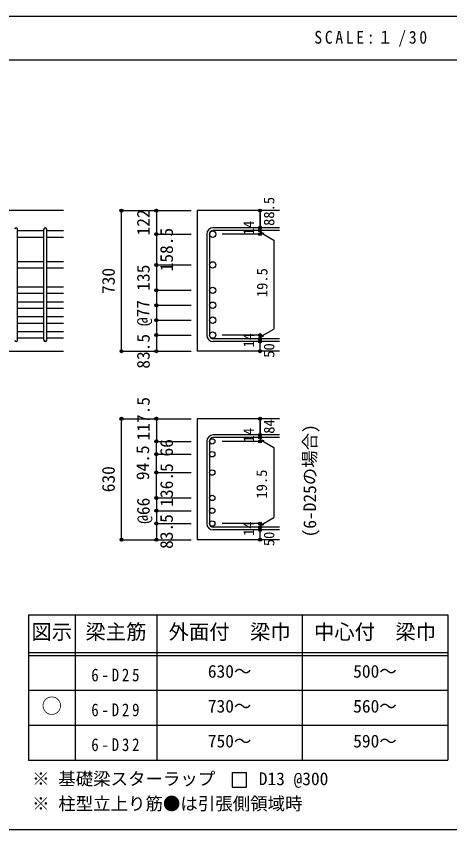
# Model space of a CAD drawing. Units: millimetres at full size, sheet at 1:30, with parts at other scales. Extents: x -5973 to 5954, y -4195 to 4201.
# Drawn here: x 1384 to 3621, y 3 to 4201 of the extents above; entities that cross this region are included whole.
import ezdxf
from ezdxf.enums import TextEntityAlignment as Align

# ---------------------------------------------------------------- set-up
doc = ezdxf.new("R2010")
doc.units = ezdxf.units.MM
doc.header["$LTSCALE"] = 30
doc.header["$PDMODE"] = 32
doc.header["$PDSIZE"] = 15
for name, color, linetype in [('0-1_躯体線', 2, 'Continuous'), ('0-5_基礎梁筋', 7, 'Continuous'), ('0-6_スタラップ筋', 7, 'Continuous'), ('0-7_文字', 7, 'Continuous'), ('0-D_寸法', 4, 'Continuous'), ('6-7_文字', 7, 'Continuous'), ('6-E_枠', 7, 'Continuous'), ('F-0_枠', 6, 'Continuous')]:
    doc.layers.add(name, color=color, linetype=linetype)
doc.styles.add('ＭＳ ゴシック', font='')
doc.styles.get('ＭＳ ゴシック').set_extended_font_data('MS Gothic')

msp = doc.modelspace()

# ---------------------------------------------------------------- linework, layer by layer
at = {"layer": '0-1_躯体線'}
for p, q in [((1627.44, 3198.3), (-122.56, 3198.3)), ((2742.44, 3198.3), (2317.44, 3198.3)), ((2317.44, 3198.3), (2317.44, 2472.3)), ((1227.44, 2472.3), (1627.44, 2472.3)), ((2742.44, 2472.3), (2317.44, 2472.3)), ((2742.44, 2124.34), (2317.44, 2124.34)), ((2317.44, 2124.34), (2317.44, 1499.84)), ((2742.44, 1499.84), (2317.44, 1499.84))]:
    msp.add_line(p, q, dxfattribs=at)
at = {"layer": '0-5_基礎梁筋'}
for p, q in [((1527.44, 3093.1), (1391.44, 3093.1)), ((1627.44, 3093.1), (1541.44, 3093.1)), ((1527.44, 3060.1), (1391.44, 3060.1)), ((1627.44, 3060.1), (1541.44, 3060.1)), ((1527.44, 2934.3), (1391.44, 2934.3)), ((1527.44, 2901.3), (1391.44, 2901.3)), ((1627.44, 2934.3), (1541.44, 2934.3)), ((1627.44, 2901.3), (1541.44, 2901.3)), ((1527.44, 2803.3), (1391.44, 2803.3)), ((1627.44, 2803.3), (1541.44, 2803.3)), ((1527.44, 2770.3), (1391.44, 2770.3)), ((1627.44, 2770.3), (1541.44, 2770.3)), ((1527.44, 2726.3), (1391.44, 2726.3)), ((1527.44, 2693.3), (1391.44, 2693.3)), ((1627.44, 2726.3), (1541.44, 2726.3)), ((1627.44, 2693.3), (1541.44, 2693.3)), ((1527.44, 2649.3), (1391.44, 2649.3)), ((1627.44, 2649.3), (1541.44, 2649.3)), ((1527.44, 2616.3), (1391.44, 2616.3)), ((1627.44, 2616.3), (1541.44, 2616.3)), ((1527.44, 2572.3), (1391.44, 2572.3)), ((1627.44, 2572.3), (1541.44, 2572.3)), ((1527.44, 2539.3), (1391.44, 2539.3)), ((1627.44, 2539.3), (1541.44, 2539.3))]:
    msp.add_line(p, q, dxfattribs=at)
at = {"layer": '0-5_基礎梁筋', "color": 3}
for centre, radius in [((2397.94, 3076.6), 16.5), ((2397.94, 2917.8), 16.5), ((2397.94, 2786.8), 16.5), ((2397.94, 2709.8), 16.5), ((2397.94, 2632.8), 16.5), ((2397.94, 2555.8), 16.5), ((2395.44, 2007.15), 14), ((2395.44, 1941.15), 14), ((2395.44, 1846.34), 14), ((2395.44, 1715.34), 14), ((2395.44, 1649.34), 14), ((2395.44, 1583.34), 14)]:
    msp.add_circle(centre, radius, dxfattribs=at)
at = {"layer": '0-6_スタラップ筋'}
for p, q in [((2742.44, 3110.1), (2400.94, 3110.1)), ((1391.44, 2529.3), (1391.44, 3103.1)), ((1527.44, 2529.3), (1527.44, 3103.1)), ((1541.44, 2529.3), (1541.44, 3103.1)), ((2367.44, 3076.6), (2367.44, 2555.8)), ((2381.44, 3076.6), (2381.44, 2555.8)), ((2742.44, 3096.1), (2400.94, 3096.1)), ((2742.44, 2536.3), (2400.94, 2536.3)), ((2742.44, 2522.3), (2400.94, 2522.3)), ((2742.44, 2040.65), (2400.94, 2040.65)), ((2742.44, 2026.65), (2400.94, 2026.65)), ((2367.44, 2007.15), (2367.44, 1583.34)), ((2381.44, 2007.15), (2381.44, 1583.34)), ((2742.44, 1563.84), (2400.94, 1563.84)), ((2742.44, 1549.84), (2400.94, 1549.84))]:
    msp.add_line(p, q, dxfattribs=at)
for centre, radius, start, end in [((1384.44, 3103.1), 7, 0, 180), ((1534.44, 3103.1), 7, 0, 180), ((2400.94, 3076.6), 33.5, 90, 180), ((2400.94, 3076.6), 19.5, 90, 180), ((1384.44, 2529.3), 7, 180, 0), ((1534.44, 2529.3), 7, 180, 0), ((2400.94, 2555.8), 33.5, 180, 270), ((2400.94, 2555.8), 19.5, 180, 270), ((2400.94, 2007.15), 33.5, 90, 180), ((2400.94, 2007.15), 19.5, 90, 180), ((2400.94, 1583.34), 33.5, 180, 270), ((2400.94, 1583.34), 19.5, 180, 270)]:
    msp.add_arc(centre, radius, start, end, dxfattribs=at)
at = {"layer": '0-D_寸法'}
for p, q in [((1927.44, 3198.3), (2107.44, 3198.3)), ((1927.44, 3198.3), (2107.44, 3198.3)), ((1927.44, 2472.3), (1927.44, 3198.3)), ((2107.44, 3198.3), (2287.44, 3198.3)), ((2107.44, 3198.3), (2287.44, 3198.3)), ((2642.44, 3096.1), (2642.44, 3110.1)), ((2107.44, 3076.6), (2287.44, 3076.6)), ((2107.44, 3076.6), (2287.44, 3076.6)), ((2642.44, 3076.6), (2446.35, 3076.6)), ((2642.44, 3096.1), (2642.44, 3076.6)), ((2642.44, 3086.35), (2661.76, 3081.18)), ((2642.44, 3086.35), (2712.5, 3045.9)), ((2712.5, 3045.9), (2712.5, 2586.5)), ((2107.44, 2917.8), (2287.44, 2917.8)), ((2107.44, 2917.8), (2287.44, 2917.8)), ((2107.44, 2786.8), (2287.44, 2786.8)), ((2107.44, 2786.8), (2107.44, 2709.8)), ((2107.44, 2709.8), (2287.44, 2709.8)), ((2107.44, 2709.8), (2107.44, 2555.8)), ((2107.44, 2632.8), (2287.44, 2632.8)), ((2642.44, 2546.05), (2712.5, 2586.5)), ((2107.44, 2555.8), (2287.44, 2555.8)), ((2107.44, 2555.8), (2107.44, 2472.3)), ((2642.44, 2555.8), (2446.35, 2555.8)), ((2642.44, 2536.3), (2642.44, 2555.8)), ((2642.44, 2546.05), (2661.76, 2551.23)), ((2642.44, 2522.3), (2642.44, 2536.3)), ((2642.44, 2472.3), (2642.44, 2522.3)), ((1927.44, 2472.3), (2107.44, 2472.3)), ((2107.44, 2472.3), (2287.44, 2472.3)), ((1927.44, 2124.34), (2107.44, 2124.34)), ((1927.44, 2124.34), (2107.44, 2124.34)), ((1927.44, 1499.84), (1927.44, 2124.34)), ((2107.44, 2124.34), (2287.44, 2124.34)), ((2107.44, 2124.34), (2287.44, 2124.34)), ((2107.44, 2124.34), (2107.44, 2007.15)), ((2642.44, 2026.65), (2642.44, 2040.65)), ((2642.44, 2026.65), (2642.44, 2007.15)), ((2642.44, 2016.9), (2661.76, 2011.72)), ((2642.44, 2016.9), (2712.5, 1976.45)), ((2107.44, 2007.15), (2287.44, 2007.15)), ((2107.44, 2007.15), (2287.44, 2007.15)), ((2107.44, 1715.34), (2107.44, 2007.15)), ((2642.44, 2007.15), (2446.35, 2007.15)), ((2712.5, 1976.45), (2712.5, 1614.04)), ((2107.44, 1941.15), (2287.44, 1941.15)), ((2107.44, 1941.15), (2287.44, 1941.15)), ((2107.44, 1846.34), (2287.44, 1846.34)), ((2107.44, 1846.34), (2287.44, 1846.34)), ((2107.44, 1715.34), (2287.44, 1715.34)), ((2107.44, 1712.84), (2107.44, 1649.34)), ((2107.44, 1649.34), (2287.44, 1649.34)), ((2107.44, 1649.34), (2107.44, 1583.34)), ((2642.44, 1573.59), (2712.5, 1614.04)), ((2107.44, 1583.34), (2287.44, 1583.34)), ((2107.44, 1583.34), (2107.44, 1499.84)), ((2642.44, 1583.34), (2446.35, 1583.34)), ((2642.44, 1563.84), (2642.44, 1583.34)), ((2642.44, 1573.59), (2661.76, 1578.77)), ((2642.44, 1549.84), (2642.44, 1563.84)), ((2642.44, 1499.84), (2642.44, 1549.84)), ((1927.44, 1499.84), (2107.44, 1499.84)), ((2107.44, 1499.84), (2287.44, 1499.84))]:
    msp.add_line(p, q, dxfattribs=at)
for points in [[(2107.44, 3198.3), (2107.44, 3076.6), (2107.44, 2917.8), (2107.44, 2786.8)], [(2642.44, 3198.3), (2642.44, 3110.1), (2642.44, 3198.3)], [(2642.44, 2124.34), (2642.44, 2040.65), (2642.44, 2124.34)]]:
    msp.add_lwpolyline(points, dxfattribs=at)
for centre, radius in [((1927.44, 3198.3), 8), ((1927.44, 3198.3), 7.2), ((1927.44, 3198.3), 6.4), ((1927.44, 3198.3), 5.6), ((1927.44, 3198.3), 4.8), ((1927.44, 3198.3), 4), ((1927.44, 3198.3), 3.2), ((1927.44, 3198.3), 2.4), ((1927.44, 3198.3), 1.6), ((1927.44, 3198.3), 0.8), ((2107.44, 3198.3), 8), ((2107.44, 3198.3), 7.2), ((2107.44, 3198.3), 6.4), ((2107.44, 3198.3), 5.6), ((2107.44, 3198.3), 4.8), ((2107.44, 3198.3), 4), ((2107.44, 3198.3), 3.2), ((2107.44, 3198.3), 2.4), ((2107.44, 3198.3), 1.6), ((2107.44, 3198.3), 0.8), ((2642.44, 3198.3), 4), ((2642.44, 3198.3), 3.6), ((2642.44, 3198.3), 3.2), ((2642.44, 3198.3), 2.8), ((2642.44, 3198.3), 2.4), ((2642.44, 3198.3), 2), ((2642.44, 3198.3), 1.6), ((2642.44, 3198.3), 1.2), ((2642.44, 3198.3), 0.8), ((2642.44, 3198.3), 0.4), ((2642.44, 3110.1), 4), ((2642.44, 3110.1), 3.6), ((2642.44, 3110.1), 3.2), ((2642.44, 3110.1), 2.8), ((2642.44, 3110.1), 2.4), ((2642.44, 3110.1), 2), ((2642.44, 3110.1), 1.6), ((2642.44, 3110.1), 1.2), ((2642.44, 3110.1), 0.8), ((2642.44, 3110.1), 0.4), ((2107.44, 3076.6), 8), ((2107.44, 3076.6), 7.2), ((2107.44, 3076.6), 6.4), ((2107.44, 3076.6), 5.6), ((2107.44, 3076.6), 4.8), ((2107.44, 3076.6), 4), ((2107.44, 3076.6), 3.2), ((2107.44, 3076.6), 2.4), ((2107.44, 3076.6), 1.6), ((2107.44, 3076.6), 0.8), ((2642.44, 3096.1), 4), ((2642.44, 3076.6), 4), ((2642.44, 3096.1), 3.6), ((2642.44, 3076.6), 3.6), ((2642.44, 3096.1), 3.2), ((2642.44, 3076.6), 3.2), ((2642.44, 3096.1), 2.8), ((2642.44, 3076.6), 2.8), ((2642.44, 3096.1), 2.4), ((2642.44, 3076.6), 2.4), ((2642.44, 3096.1), 2), ((2642.44, 3076.6), 2), ((2642.44, 3096.1), 1.6), ((2642.44, 3076.6), 1.6), ((2642.44, 3096.1), 1.2), ((2642.44, 3076.6), 1.2), ((2642.44, 3096.1), 0.8), ((2642.44, 3076.6), 0.8), ((2642.44, 3096.1), 0.4), ((2642.44, 3076.6), 0.4), ((2107.44, 2917.8), 8), ((2107.44, 2917.8), 7.2), ((2107.44, 2917.8), 6.4), ((2107.44, 2917.8), 5.6), ((2107.44, 2917.8), 4.8), ((2107.44, 2917.8), 4), ((2107.44, 2917.8), 3.2), ((2107.44, 2917.8), 2.4), ((2107.44, 2917.8), 1.6), ((2107.44, 2917.8), 0.8), ((2107.44, 2786.8), 8), ((2107.44, 2786.8), 7.2), ((2107.44, 2786.8), 6.4), ((2107.44, 2786.8), 5.6), ((2107.44, 2786.8), 4.8), ((2107.44, 2786.8), 4), ((2107.44, 2786.8), 3.2), ((2107.44, 2786.8), 2.4), ((2107.44, 2786.8), 1.6), ((2107.44, 2786.8), 0.8), ((2107.44, 2709.8), 8), ((2107.44, 2709.8), 7.2), ((2107.44, 2709.8), 6.4), ((2107.44, 2709.8), 5.6), ((2107.44, 2709.8), 4.8), ((2107.44, 2709.8), 4), ((2107.44, 2709.8), 3.2), ((2107.44, 2709.8), 2.4), ((2107.44, 2709.8), 1.6), ((2107.44, 2709.8), 0.8), ((2107.44, 2632.8), 8), ((2107.44, 2632.8), 7.2), ((2107.44, 2632.8), 6.4), ((2107.44, 2632.8), 5.6), ((2107.44, 2632.8), 4.8), ((2107.44, 2632.8), 4), ((2107.44, 2632.8), 3.2), ((2107.44, 2632.8), 2.4), ((2107.44, 2632.8), 1.6), ((2107.44, 2632.8), 0.8), ((2107.44, 2555.8), 8), ((2107.44, 2555.8), 7.2), ((2107.44, 2555.8), 6.4), ((2107.44, 2555.8), 5.6), ((2107.44, 2555.8), 4.8), ((2107.44, 2555.8), 4), ((2107.44, 2555.8), 3.2), ((2107.44, 2555.8), 2.4), ((2107.44, 2555.8), 1.6), ((2107.44, 2555.8), 0.8), ((2642.44, 2555.8), 4), ((2642.44, 2536.3), 4), ((2642.44, 2522.3), 4), ((2642.44, 2555.8), 3.6), ((2642.44, 2536.3), 3.6), ((2642.44, 2522.3), 3.6), ((2642.44, 2555.8), 3.2), ((2642.44, 2536.3), 3.2), ((2642.44, 2522.3), 3.2), ((2642.44, 2555.8), 2.8), ((2642.44, 2536.3), 2.8), ((2642.44, 2522.3), 2.8), ((2642.44, 2555.8), 2.4), ((2642.44, 2536.3), 2.4), ((2642.44, 2522.3), 2.4), ((2642.44, 2555.8), 2), ((2642.44, 2536.3), 2), ((2642.44, 2522.3), 2), ((2642.44, 2555.8), 1.6), ((2642.44, 2536.3), 1.6), ((2642.44, 2522.3), 1.6), ((2642.44, 2555.8), 1.2), ((2642.44, 2536.3), 1.2), ((2642.44, 2522.3), 1.2), ((2642.44, 2555.8), 0.8), ((2642.44, 2536.3), 0.8), ((2642.44, 2522.3), 0.8), ((2642.44, 2555.8), 0.4), ((2642.44, 2536.3), 0.4), ((2642.44, 2522.3), 0.4), ((1927.44, 2472.3), 7.2), ((1927.44, 2472.3), 6.4), ((1927.44, 2472.3), 5.6), ((1927.44, 2472.3), 4.8), ((2107.44, 2472.3), 7.2), ((2107.44, 2472.3), 6.4), ((2107.44, 2472.3), 5.6), ((2107.44, 2472.3), 4.8), ((1927.44, 2472.3), 4), ((1927.44, 2472.3), 3.2), ((1927.44, 2472.3), 2.4), ((1927.44, 2472.3), 1.6), ((1927.44, 2472.3), 0.8), ((2107.44, 2472.3), 4), ((2107.44, 2472.3), 3.2), ((2107.44, 2472.3), 2.4), ((2107.44, 2472.3), 1.6), ((2107.44, 2472.3), 0.8), ((2642.44, 2472.3), 4), ((2642.44, 2472.3), 3.6), ((2642.44, 2472.3), 3.2), ((2642.44, 2472.3), 2.8), ((2642.44, 2472.3), 2.4), ((2642.44, 2472.3), 2), ((2642.44, 2472.3), 1.6), ((2642.44, 2472.3), 1.2), ((2642.44, 2472.3), 0.8), ((2642.44, 2472.3), 0.4), ((1927.44, 2124.34), 8), ((1927.44, 2124.34), 7.2), ((1927.44, 2124.34), 6.4), ((1927.44, 2124.34), 5.6), ((1927.44, 2124.34), 4.8), ((1927.44, 2124.34), 4), ((1927.44, 2124.34), 3.2), ((1927.44, 2124.34), 2.4), ((1927.44, 2124.34), 1.6), ((1927.44, 2124.34), 0.8), ((2107.44, 2124.34), 8), ((2107.44, 2124.34), 7.2), ((2107.44, 2124.34), 6.4), ((2107.44, 2124.34), 5.6), ((2107.44, 2124.34), 4.8), ((2107.44, 2124.34), 4), ((2107.44, 2124.34), 3.2), ((2107.44, 2124.34), 2.4), ((2107.44, 2124.34), 1.6), ((2107.44, 2124.34), 0.8), ((2642.44, 2124.34), 4), ((2642.44, 2124.34), 3.6), ((2642.44, 2124.34), 3.2), ((2642.44, 2124.34), 2.8), ((2642.44, 2124.34), 2.4), ((2642.44, 2124.34), 2), ((2642.44, 2124.34), 1.6), ((2642.44, 2124.34), 1.2), ((2642.44, 2124.34), 0.8), ((2642.44, 2124.34), 0.4), ((2107.44, 2007.15), 8), ((2642.44, 2040.65), 4), ((2642.44, 2026.65), 4), ((2642.44, 2040.65), 3.6), ((2642.44, 2026.65), 3.6), ((2642.44, 2040.65), 3.2), ((2642.44, 2026.65), 3.2), ((2642.44, 2040.65), 2.8), ((2642.44, 2026.65), 2.8), ((2642.44, 2040.65), 2.4), ((2642.44, 2026.65), 2.4), ((2642.44, 2040.65), 2), ((2642.44, 2026.65), 2), ((2642.44, 2040.65), 1.6), ((2642.44, 2026.65), 1.6), ((2642.44, 2040.65), 1.2), ((2642.44, 2026.65), 1.2), ((2642.44, 2040.65), 0.8), ((2642.44, 2026.65), 0.8), ((2642.44, 2040.65), 0.4), ((2642.44, 2026.65), 0.4), ((2107.44, 2007.15), 7.2), ((2107.44, 2007.15), 6.4), ((2107.44, 2007.15), 5.6), ((2107.44, 2007.15), 4.8), ((2107.44, 2007.15), 4), ((2107.44, 2007.15), 3.2), ((2107.44, 2007.15), 2.4), ((2107.44, 2007.15), 1.6), ((2107.44, 2007.15), 0.8), ((2642.44, 2007.15), 4), ((2642.44, 2007.15), 3.6), ((2642.44, 2007.15), 3.2), ((2642.44, 2007.15), 2.8), ((2642.44, 2007.15), 2.4), ((2642.44, 2007.15), 2), ((2642.44, 2007.15), 1.6), ((2642.44, 2007.15), 1.2), ((2642.44, 2007.15), 0.8), ((2642.44, 2007.15), 0.4), ((2107.44, 1941.15), 8), ((2107.44, 1941.15), 7.2), ((2107.44, 1941.15), 6.4), ((2107.44, 1941.15), 5.6), ((2107.44, 1941.15), 4.8), ((2107.44, 1941.15), 4), ((2107.44, 1941.15), 3.2), ((2107.44, 1941.15), 2.4), ((2107.44, 1941.15), 1.6), ((2107.44, 1941.15), 0.8), ((2107.44, 1846.34), 8), ((2107.44, 1846.34), 7.2), ((2107.44, 1846.34), 6.4), ((2107.44, 1846.34), 5.6), ((2107.44, 1846.34), 4.8), ((2107.44, 1846.34), 4), ((2107.44, 1846.34), 3.2), ((2107.44, 1846.34), 2.4), ((2107.44, 1846.34), 1.6), ((2107.44, 1846.34), 0.8), ((2107.44, 1715.34), 8), ((2107.44, 1715.34), 7.2), ((2107.44, 1715.34), 6.4), ((2107.44, 1715.34), 5.6), ((2107.44, 1715.34), 4.8), ((2107.44, 1715.34), 4), ((2107.44, 1715.34), 3.2), ((2107.44, 1715.34), 2.4), ((2107.44, 1715.34), 1.6), ((2107.44, 1715.34), 0.8), ((2107.44, 1649.34), 8), ((2107.44, 1649.34), 7.2), ((2107.44, 1649.34), 6.4), ((2107.44, 1649.34), 5.6), ((2107.44, 1649.34), 4.8), ((2107.44, 1649.34), 4), ((2107.44, 1649.34), 3.2), ((2107.44, 1649.34), 2.4), ((2107.44, 1649.34), 1.6), ((2107.44, 1649.34), 0.8), ((2107.44, 1583.34), 8), ((2107.44, 1583.34), 7.2), ((2107.44, 1583.34), 6.4), ((2107.44, 1583.34), 5.6), ((2107.44, 1583.34), 4.8), ((2107.44, 1583.34), 4), ((2107.44, 1583.34), 3.2), ((2107.44, 1583.34), 2.4), ((2107.44, 1583.34), 1.6), ((2107.44, 1583.34), 0.8), ((2642.44, 1583.34), 4), ((2642.44, 1563.84), 4), ((2642.44, 1549.84), 4), ((2642.44, 1583.34), 3.6), ((2642.44, 1563.84), 3.6), ((2642.44, 1549.84), 3.6), ((2642.44, 1583.34), 3.2), ((2642.44, 1563.84), 3.2), ((2642.44, 1583.34), 2.8), ((2642.44, 1563.84), 2.8), ((2642.44, 1583.34), 2.4), ((2642.44, 1563.84), 2.4), ((2642.44, 1583.34), 2), ((2642.44, 1563.84), 2), ((2642.44, 1583.34), 1.6), ((2642.44, 1563.84), 1.6), ((2642.44, 1583.34), 1.2), ((2642.44, 1563.84), 1.2), ((2642.44, 1583.34), 0.8), ((2642.44, 1563.84), 0.8), ((2642.44, 1583.34), 0.4), ((2642.44, 1563.84), 0.4), ((2642.44, 1549.84), 3.2), ((2642.44, 1549.84), 2.8), ((2642.44, 1549.84), 2.4), ((2642.44, 1549.84), 2), ((2642.44, 1549.84), 1.6), ((2642.44, 1549.84), 1.2), ((2642.44, 1549.84), 0.8), ((2642.44, 1549.84), 0.4), ((1927.44, 1499.84), 7.2), ((1927.44, 1499.84), 6.4), ((1927.44, 1499.84), 5.6), ((1927.44, 1499.84), 4.8), ((1927.44, 1499.84), 4), ((1927.44, 1499.84), 3.2), ((1927.44, 1499.84), 2.4), ((1927.44, 1499.84), 1.6), ((1927.44, 1499.84), 0.8), ((2107.44, 1499.84), 7.2), ((2107.44, 1499.84), 6.4), ((2107.44, 1499.84), 5.6), ((2107.44, 1499.84), 4.8), ((2107.44, 1499.84), 4), ((2107.44, 1499.84), 3.2), ((2107.44, 1499.84), 2.4), ((2107.44, 1499.84), 1.6), ((2107.44, 1499.84), 0.8), ((2642.44, 1499.84), 4), ((2642.44, 1499.84), 3.6), ((2642.44, 1499.84), 3.2), ((2642.44, 1499.84), 2.8), ((2642.44, 1499.84), 2.4), ((2642.44, 1499.84), 2), ((2642.44, 1499.84), 1.6), ((2642.44, 1499.84), 1.2), ((2642.44, 1499.84), 0.8), ((2642.44, 1499.84), 0.4)]:
    msp.add_circle(centre, radius, dxfattribs=at)
at = {"layer": '0-D_寸法', "color": 7}
for p in [(1927.44, 3198.3), (2107.44, 3198.3), (2642.44, 3198.3), (2642.44, 3110.1), (2107.44, 3076.6), (2642.44, 3096.1), (2642.44, 3076.6), (2107.44, 2917.8), (2107.44, 2786.8), (2107.44, 2786.8), (2107.44, 2709.8), (2107.44, 2709.8), (2107.44, 2632.8), (2107.44, 2632.8), (2107.44, 2555.8), (2107.44, 2555.8), (2642.44, 2555.8), (2642.44, 2536.3), (2642.44, 2522.3), (1927.44, 2472.3), (2107.44, 2472.3), (2642.44, 2472.3), (1927.44, 2124.34), (2107.44, 2124.34), (2642.44, 2124.34), (2642.44, 2040.65), (2642.44, 2026.65), (2107.44, 2007.15), (2642.44, 2007.15), (2107.44, 1941.15), (2107.44, 1846.34), (2107.44, 1715.34), (2107.44, 1715.34), (2107.44, 1649.34), (2107.44, 1649.34), (2107.44, 1583.34), (2107.44, 1583.34), (2642.44, 1583.34), (2642.44, 1563.84), (2642.44, 1549.84), (1927.44, 1499.84), (2107.44, 1499.84), (2642.44, 1499.84)]:
    msp.add_point(p, dxfattribs=at)
at = {"layer": '6-7_文字'}
for q in [(2497.82, 222.82), (2572.82, 297.82)]:
    msp.add_line((2497.82, 297.82), q, dxfattribs=at)
msp.add_lwpolyline([(2497.82, 222.82), (2572.82, 222.82), (2572.82, 297.82)], dxfattribs=at)
at = {"layer": '6-E_枠', "color": 3}
for p, q in [((1447.71, 1112.77), (1447.71, 362.77)), ((1447.71, 1112.77), (3610.24, 1112.77)), ((3610.24, 1112.77), (3610.24, 362.77)), ((1447.71, 362.77), (3610.24, 362.77))]:
    msp.add_line(p, q, dxfattribs=at)
at = {"layer": '6-E_枠'}
for p, q in [((1687.71, 1112.77), (1687.71, 362.77)), ((2110.24, 1112.77), (2110.24, 362.77)), ((2860.24, 1112.77), (2860.24, 362.77)), ((1447.71, 917.77), (3610.24, 917.77)), ((1447.71, 902.77), (3610.24, 902.77)), ((1447.71, 722.77), (3610.24, 722.77)), ((1447.71, 542.77), (3610.24, 542.77))]:
    msp.add_line(p, q, dxfattribs=at)
at = {"layer": 'F-0_枠'}
msp.add_line((-5972.88, 4201.15), (5954.1, 4201.15), dxfattribs=at)
at = {"layer": 'F-0_枠', "color": 2}
for p, q in [((-5972.88, 3976.15), (3723.6, 3976.15)), ((3723.6, 2.95), (-5972.88, 2.95))]:
    msp.add_line(p, q, dxfattribs=at)

# ---------------------------------------------------------------- texts
at = {"layer": '0-7_文字', "style": 'ＭＳ ゴシック'}
msp.add_text('(6-D25の場合)', height=65.98, rotation=90, dxfattribs=at).set_placement((2951.41, 1511.49), align=Align.BOTTOM_LEFT)
at = {"layer": '0-D_寸法', "style": 'ＭＳ ゴシック'}
for s, height, p in [('88.5', 54.99, (2732.44, 3119.3)), ('122', 65.98, (2092.44, 3069.95)), ('14', 54.99, (2627.21, 3071.44)), ('158.5', 65.98, (2212.44, 2884.7)), ('730', 65.98, (1912.44, 2767.8)), ('135', 65.98, (2092.44, 2784.8)), ('19.5', 54.99, (2696.92, 2751.56)), ('@77', 65.98, (2090.95, 2602.42)), ('14', 54.99, (2627.18, 2491.62)), ('83.5', 65.98, (2092.44, 2382.3)), ('50', 54.99, (2732.44, 2438.8)), ('117.5', 65.98, (2092.44, 2011.84)), ('84', 54.99, (2733.2, 2046.53)), ('14', 54.99, (2627.21, 2001.98)), ('94.5', 65.98, (2089.65, 1807.15)), ('66', 65.98, (2212.44, 1929.15)), ('630', 65.98, (1912.44, 1744.59)), ('136.5', 65.98, (2212.79, 1670)), ('19.5', 54.99, (2694.63, 1711.95)), ('@66', 65.98, (2092.44, 1581.84)), ('83.5', 65.98, (2212.25, 1452.12)), ('14', 54.99, (2627.18, 1519.17)), ('50', 54.99, (2732.44, 1466.34))]:
    msp.add_text(s, height=height, rotation=90, dxfattribs=at).set_placement(p, align=Align.BOTTOM_LEFT)
at = {"layer": '6-7_文字', "color": 2, "style": 'ＭＳ ゴシック'}
for s, p in [('図示', (1462.71, 962.77)), ('梁主筋', (1741.48, 962.77)), ('外面付\u3000梁巾', (2170.24, 962.77)), ('中心付\u3000梁巾', (2920.24, 962.77)), ('○', (1515.21, 580.27))]:
    msp.add_text(s, height=76.98, dxfattribs=at).set_placement(p, align=Align.BOTTOM_LEFT)
at = {"layer": '6-7_文字', "style": 'ＭＳ ゴシック'}
for s, p in [('630～', (2372.74, 767.77)), ('500～', (3122.74, 767.77)), ('730～', (2372.74, 587.77)), ('560～', (3122.74, 587.77)), ('750～', (2372.74, 407.77)), ('590～', (3122.74, 407.77)), ('※ 基礎梁スターラップ     D13 @300', (1466.27, 213.19)), ('※ 柱型立上り筋●は引張側領域時', (1466.27, 84.68))]:
    msp.add_text(s, height=65.98, dxfattribs=at).set_placement(p, align=Align.BOTTOM_LEFT)
at = {"layer": '6-7_文字', "color": 2, "insert": (2922.26, 4043.65), "char_height": 65.98, "attachment_point": 7, "style": 'ＭＳ ゴシック'}
msp.add_mtext('\\T1.34;\\W0.9;SCALE:１/30', dxfattribs=at)
at = {"layer": '6-7_文字', "char_height": 65.98, "attachment_point": 7, "style": 'ＭＳ ゴシック'}
for s, insert in [('\\T1.38;\\W0.85;6-D25', (1771.48, 767.77)), ('\\T1.38;\\W0.85;6-D29', (1771.48, 587.77)), ('\\T1.38;\\W0.85;6-D32', (1771.48, 407.77))]:
    msp.add_mtext(s, dxfattribs=dict(at, insert=insert))

doc.saveas('drawing.dxf')
